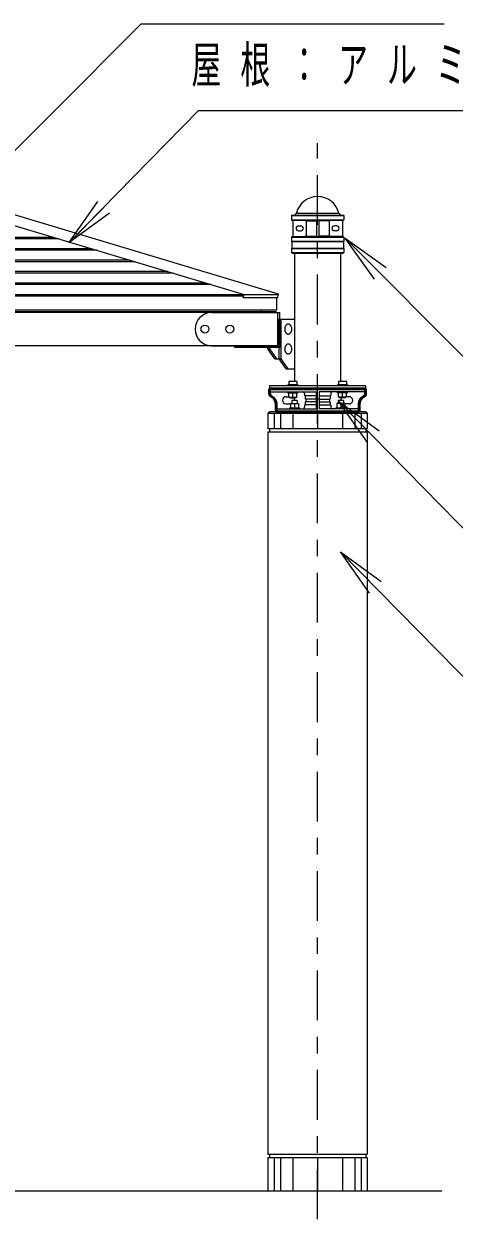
# Model space of a CAD drawing. Units: millimetres on the paper, scale 1:50. Extents: x -365 to 10, y -38 to 257.
# Drawn here: x -159.2 to -133.3, y 63.7 to 135.9 of the extents above; entities that cross this region are included whole.
import ezdxf

# ---------------------------------------------------------------- set-up
doc = ezdxf.new("R2010")
doc.units = ezdxf.units.MM
doc.linetypes.add('USER2', pattern=[6, 3, -1, 1, -1])
doc.layers.add('LY_1', color=7, linetype='Continuous', lineweight=13)
doc.styles.add('ＭＳ ゴシック', font='')
doc.styles.get('ＭＳ ゴシック').set_extended_font_data('MS Gothic')

msp = doc.modelspace()

# ---------------------------------------------------------------- linework, layer by layer
at = {"layer": 'LY_1', "linetype": 'USER2'}
msp.add_line((-141.497, 63.736), (-141.497, 128.673), dxfattribs=at)
at = {"layer": 'LY_1', "color": 131, "lineweight": 25}
for p, q in [((-173.391, 127.775), (-145.936, 119.538)), ((-171.226, 127.775), (-143.873, 119.569)), ((-145.998, 119.33), (-145.936, 119.538)), ((-143.911, 119.33), (-145.998, 119.33)), ((-143.911, 119.33), (-143.851, 119.529)), ((-173.897, 118.513), (-143.997, 118.513)), ((-143.977, 118.449), (-173.897, 118.449)), ((-144.933, 118.618), (-144.933, 118.569)), ((-144.077, 118.449), (-144.917, 118.449)), ((-144.877, 118.449), (-143.997, 118.449)), ((-143.997, 118.449), (-143.997, 118.513)), ((-143.897, 116.529), (-143.897, 118.369)), ((-143.897, 116.449), (-143.897, 118.049)), ((-143.977, 116.449), (-173.897, 116.449)), ((-144.512, 116.449), (-143.897, 116.449))]:
    msp.add_line(p, q, dxfattribs=at)
at = {"layer": 'LY_1'}
for p, q in [((-156.51, 122.649), (-154.77, 125.144)), ((-156.51, 122.649), (-154.412, 124.794)), ((-154.055, 124.444), (-156.51, 122.649)), ((-143.077, 124.311), (-143.057, 124.331)), ((-143.077, 124.311), (-143.077, 124.051)), ((-143.077, 124.311), (-139.917, 124.311)), ((-143.057, 124.331), (-139.937, 124.331)), ((-142.895, 124.331), (-142.777, 124.449)), ((-142.777, 124.449), (-140.217, 124.449)), ((-140.099, 124.331), (-140.217, 124.449)), ((-139.937, 124.331), (-139.917, 124.311)), ((-139.917, 124.311), (-139.917, 124.051)), ((-143.077, 124.051), (-139.917, 124.051)), ((-143.077, 124.051), (-143.057, 124.031)), ((-143.057, 124.031), (-142.235, 123.995)), ((-143.057, 124.031), (-139.937, 124.031)), ((-142.997, 124.026), (-142.997, 123.035)), ((-142.647, 123.681), (-142.507, 123.681)), ((-142.647, 123.381), (-142.507, 123.381)), ((-142.197, 123.993), (-141.567, 123.993)), ((-142.197, 123.955), (-142.197, 123.106)), ((-141.567, 123.991), (-141.567, 123.071)), ((-140.797, 123.993), (-141.427, 123.993)), ((-141.427, 123.991), (-141.427, 123.071)), ((-140.797, 123.955), (-140.797, 123.106)), ((-139.937, 124.031), (-140.759, 123.995)), ((-140.347, 123.681), (-140.487, 123.681)), ((-140.347, 123.381), (-140.487, 123.381)), ((-139.997, 124.026), (-139.997, 123.035)), ((-139.937, 124.031), (-139.917, 124.051)), ((-143.037, 123.031), (-143.077, 122.991)), ((-143.077, 122.991), (-139.917, 122.991)), ((-143.077, 122.991), (-143.077, 122.751)), ((-143.077, 122.751), (-139.917, 122.751)), ((-143.077, 122.751), (-143.057, 122.731)), ((-143.057, 122.731), (-139.937, 122.731)), ((-143.057, 122.731), (-143.057, 122.331)), ((-143.037, 123.031), (-142.235, 123.066)), ((-143.037, 123.031), (-139.957, 123.031)), ((-142.197, 123.067), (-141.567, 123.067)), ((-140.797, 123.067), (-141.427, 123.067)), ((-139.957, 123.031), (-140.759, 123.066)), ((-139.957, 123.031), (-139.917, 122.991)), ((-139.917, 122.751), (-139.937, 122.731)), ((-139.937, 122.731), (-139.937, 122.331)), ((-139.917, 122.991), (-139.917, 122.751)), ((-138.061, 120.456), (-139.828, 122.931)), ((-139.828, 122.931), (-137.353, 121.163)), ((-139.828, 122.931), (-137.707, 120.81)), ((-143.057, 122.331), (-143.077, 122.311)), ((-143.077, 122.311), (-139.917, 122.311)), ((-143.077, 122.311), (-143.077, 122.071)), ((-143.077, 122.071), (-139.917, 122.071)), ((-143.077, 122.071), (-143.037, 122.031)), ((-143.057, 122.331), (-139.937, 122.331)), ((-143.037, 122.031), (-139.957, 122.031)), ((-139.917, 122.071), (-139.957, 122.031)), ((-139.937, 122.331), (-139.917, 122.311)), ((-139.917, 122.311), (-139.917, 122.071)), ((-143.394, 115.049), (-142.895, 115.049)), ((-144.397, 114.029), (-144.397, 113.849)), ((-138.597, 114.029), (-144.397, 114.029)), ((-142.697, 114.093), (-143.297, 114.093)), ((-143.297, 114.093), (-143.297, 114.029)), ((-143.237, 114.293), (-143.237, 114.093)), ((-142.757, 114.293), (-143.237, 114.293)), ((-142.757, 114.293), (-142.757, 114.093)), ((-142.697, 114.093), (-142.697, 114.029)), ((-139.697, 114.093), (-140.297, 114.093)), ((-140.297, 114.093), (-140.297, 114.029)), ((-139.757, 114.293), (-140.237, 114.293)), ((-140.237, 114.293), (-140.237, 114.093)), ((-139.757, 114.293), (-139.757, 114.093)), ((-139.697, 114.093), (-139.697, 114.029)), ((-138.597, 114.029), (-138.597, 113.849)), ((-144.397, 113.669), (-141.587, 113.669)), ((-143.397, 113.369), (-143.237, 113.369)), ((-143.297, 113.605), (-143.297, 113.669)), ((-143.297, 113.605), (-142.697, 113.605)), ((-143.237, 113.345), (-143.237, 113.604)), ((-143.237, 113.345), (-142.757, 113.345)), ((-143.157, 113.293), (-143.157, 113.345)), ((-143.157, 113.293), (-142.837, 113.293)), ((-142.997, 113.345), (-142.997, 113.604)), ((-142.837, 113.293), (-142.837, 113.345)), ((-142.757, 113.345), (-142.757, 113.604)), ((-142.697, 113.605), (-142.697, 113.669)), ((-142.297, 113.569), (-142.297, 113.449)), ((-142.257, 113.429), (-142.297, 113.449)), ((-142.257, 113.429), (-142.257, 113.249)), ((-141.587, 113.429), (-142.257, 113.429)), ((-142.217, 113.229), (-142.257, 113.249)), ((-141.587, 113.669), (-141.587, 112.629)), ((-138.597, 113.669), (-141.407, 113.669)), ((-141.407, 113.669), (-141.407, 112.629)), ((-141.407, 113.429), (-140.737, 113.429)), ((-140.777, 113.229), (-140.737, 113.249)), ((-140.737, 113.429), (-140.697, 113.449)), ((-140.737, 113.429), (-140.737, 113.249)), ((-140.697, 113.569), (-140.697, 113.449)), ((-140.297, 113.605), (-140.297, 113.669)), ((-139.697, 113.605), (-140.297, 113.605)), ((-140.237, 113.345), (-140.237, 113.604)), ((-139.757, 113.345), (-140.237, 113.345)), ((-140.157, 113.293), (-140.157, 113.345)), ((-139.837, 113.293), (-140.157, 113.293)), ((-139.997, 113.345), (-139.997, 113.604)), ((-139.837, 113.293), (-139.837, 113.345)), ((-139.757, 113.345), (-139.757, 113.604)), ((-139.597, 113.369), (-139.757, 113.369)), ((-139.697, 113.605), (-139.697, 113.669)), ((-143.997, 112.629), (-141.587, 112.629)), ((-143.397, 112.929), (-143.137, 112.929)), ((-143.197, 112.693), (-143.197, 112.629)), ((-143.197, 112.693), (-142.597, 112.693)), ((-143.137, 112.953), (-143.137, 112.693)), ((-143.137, 112.953), (-142.657, 112.953)), ((-143.057, 113.149), (-143.057, 112.953)), ((-142.737, 113.149), (-143.057, 113.149)), ((-142.897, 112.953), (-142.897, 112.693)), ((-142.737, 113.149), (-142.737, 112.953)), ((-142.657, 112.953), (-142.657, 112.693)), ((-142.597, 112.693), (-142.597, 112.629)), ((-142.297, 112.849), (-142.257, 112.869)), ((-142.297, 112.849), (-142.297, 112.729)), ((-142.257, 113.049), (-142.217, 113.069)), ((-142.257, 113.049), (-142.257, 112.869)), ((-141.587, 112.869), (-142.257, 112.869)), ((-142.217, 113.229), (-142.217, 113.069)), ((-141.587, 113.229), (-142.217, 113.229)), ((-141.587, 113.069), (-142.217, 113.069)), ((-141.447, 113.229), (-141.547, 113.229)), ((-141.407, 113.229), (-140.777, 113.229)), ((-141.407, 113.069), (-140.777, 113.069)), ((-141.407, 112.869), (-140.737, 112.869)), ((-138.997, 112.629), (-141.407, 112.629)), ((-140.777, 113.229), (-140.777, 113.069)), ((-140.737, 113.049), (-140.777, 113.069)), ((-140.737, 113.049), (-140.737, 112.869)), ((-140.697, 112.849), (-140.737, 112.869)), ((-140.697, 112.849), (-140.697, 112.729)), ((-140.397, 112.693), (-139.797, 112.693)), ((-140.397, 112.693), (-140.397, 112.629)), ((-140.337, 112.953), (-140.337, 112.693)), ((-139.857, 112.953), (-140.337, 112.953)), ((-139.937, 113.149), (-140.257, 113.149)), ((-140.257, 113.149), (-140.257, 112.953)), ((-138.485, 110.601), (-140.233, 113.09)), ((-140.233, 113.09), (-137.772, 111.302)), ((-140.233, 113.09), (-138.129, 110.951)), ((-140.097, 112.953), (-140.097, 112.693)), ((-139.937, 113.149), (-139.937, 112.953)), ((-139.857, 112.953), (-139.857, 112.693)), ((-139.597, 112.929), (-139.857, 112.929)), ((-139.797, 112.693), (-139.797, 112.629)), ((-144.122, 112.35), (-144.122, 111.449)), ((-143.747, 112.35), (-143.747, 111.449)), ((-142.997, 112.35), (-142.997, 111.449)), ((-141.497, 112.35), (-141.497, 111.449)), ((-139.997, 112.35), (-139.997, 111.449)), ((-139.247, 112.35), (-139.247, 111.449)), ((-138.872, 112.35), (-138.872, 111.449)), ((-138.369, 101.512), (-140.116, 104.001)), ((-140.116, 104.001), (-137.656, 102.213)), ((-140.116, 104.001), (-138.012, 101.862)), ((-144.122, 67.449), (-144.122, 65.449)), ((-143.747, 67.449), (-143.747, 65.449)), ((-142.997, 67.449), (-142.997, 65.449)), ((-141.497, 67.449), (-141.497, 65.449)), ((-139.997, 67.449), (-139.997, 65.449)), ((-139.247, 67.449), (-139.247, 65.449)), ((-138.872, 67.449), (-138.872, 65.449))]:
    msp.add_line(p, q, dxfattribs=at)
at = {"layer": 'LY_1', "color": 12}
for p, q in [((-157.43, 122.987), (-173.897, 122.987)), ((-157.115, 122.892), (-173.897, 122.892)), ((-155.131, 122.297), (-173.897, 122.297)), ((-154.817, 122.203), (-173.897, 122.203)), ((-152.832, 121.607), (-173.897, 121.607)), ((-152.518, 121.513), (-173.897, 121.513)), ((-150.533, 120.918), (-173.897, 120.918)), ((-150.219, 120.823), (-173.897, 120.823)), ((-148.235, 120.228), (-173.897, 120.228)), ((-147.92, 120.134), (-173.897, 120.134))]:
    msp.add_line(p, q, dxfattribs=at)
at = {"layer": 'LY_1', "lineweight": 25}
for p, q in [((-142.895, 122.031), (-142.895, 114.293)), ((-140.099, 114.293), (-140.099, 122.031)), ((-143.957, 118.618), (-143.957, 119.33)), ((-173.897, 118.618), (-143.957, 118.618)), ((-143.819, 115.649), (-143.819, 118.049)), ((-143.692, 115.649), (-143.692, 118.049)), ((-144.512, 116.249), (-144.512, 116.449)), ((-144.512, 116.249), (-144.384, 116.249)), ((-144.087, 115.649), (-144.512, 116.249)), ((-144.384, 116.249), (-144.384, 116.449)), ((-143.96, 115.649), (-144.384, 116.249)), ((-144.087, 115.649), (-143.692, 115.649)), ((-143.394, 115.049), (-143.819, 115.649)), ((-143.267, 115.049), (-143.692, 115.649)), ((-343.39, 65.449), (-134.004, 65.449))]:
    msp.add_line(p, q, dxfattribs=at)
at = {"layer": 'LY_1', "color": 4, "lineweight": 25}
for p, q in [((-173.897, 119.538), (-143.897, 119.538)), ((-144.412, 112.449), (-144.497, 112.349)), ((-138.497, 112.35), (-144.497, 112.35)), ((-144.497, 112.348), (-144.497, 111.449)), ((-138.583, 112.449), (-144.411, 112.449)), ((-138.582, 112.45), (-138.496, 112.35)), ((-138.497, 112.348), (-138.497, 111.449)), ((-144.497, 111.449), (-138.497, 111.449)), ((-144.497, 111.249), (-138.497, 111.249)), ((-144.497, 111.249), (-144.497, 67.649)), ((-144.411, 111.449), (-144.411, 111.249)), ((-138.582, 111.449), (-138.582, 111.249)), ((-138.497, 111.249), (-138.497, 67.649)), ((-144.497, 67.649), (-138.497, 67.649)), ((-144.497, 67.449), (-138.497, 67.449)), ((-144.497, 67.449), (-144.497, 65.449)), ((-144.411, 67.649), (-144.411, 67.449)), ((-138.582, 67.649), (-138.582, 67.449)), ((-138.497, 67.449), (-138.497, 65.449))]:
    msp.add_line(p, q, dxfattribs=at)
at = {"layer": 'LY_1', "color": 4}
msp.add_line((-145.964, 119.444), (-173.897, 119.444), dxfattribs=at)
at = {"layer": 'LY_1', "color": 40, "lineweight": 25}
for p, q in [((-147.897, 118.449), (-143.777, 118.449)), ((-143.777, 116.329), (-143.777, 118.449)), ((-147.897, 116.449), (-143.777, 116.449)), ((-146.497, 116.329), (-146.497, 116.449)), ((-143.777, 116.329), (-146.497, 116.329))]:
    msp.add_line(p, q, dxfattribs=at)
at = {"layer": 'LY_1', "color": 2, "lineweight": 25}
msp.add_line((-143.897, 118.049), (-142.895, 118.049), dxfattribs=at)
at = {"layer": 'LY_1', "color": 140, "lineweight": 50}
for p, q in [((-144.397, 113.849), (-138.597, 113.849)), ((-144.397, 113.849), (-144.397, 113.565)), ((-138.597, 113.849), (-138.597, 113.565)), ((-143.997, 112.909), (-143.997, 112.449)), ((-138.997, 112.909), (-138.997, 112.449)), ((-143.997, 112.449), (-138.997, 112.449))]:
    msp.add_line(p, q, dxfattribs=at)
at = {"layer": 'LY_1'}
for points in [[(-162.923, 125.088), (-152.143, 135.868), (-133.858, 135.868)], [(-156.51, 122.649), (-148.694, 130.641), (-121.694, 130.641)], [(-139.828, 122.931), (-132.058, 115.161), (-105.058, 115.161)], [(-140.233, 113.09), (-132.018, 104.737), (-105.018, 104.737)], [(-140.116, 104.001), (-131.901, 95.649), (-104.901, 95.649)]]:
    msp.add_lwpolyline(points, dxfattribs=at)
at = {"layer": 'LY_1', "lineweight": 25}
for points in [[(-143.267, 117.749), (-143.286, 117.747), (-143.304, 117.744), (-143.322, 117.738), (-143.34, 117.73), (-143.357, 117.72), (-143.373, 117.708), (-143.389, 117.694), (-143.404, 117.678), (-143.417, 117.661), (-143.43, 117.641), (-143.441, 117.621), (-143.451, 117.599), (-143.46, 117.575), (-143.467, 117.551), (-143.472, 117.526), (-143.476, 117.501), (-143.479, 117.475), (-143.479, 117.449), (-143.479, 117.422), (-143.476, 117.396), (-143.472, 117.371), (-143.467, 117.346), (-143.46, 117.322), (-143.451, 117.299), (-143.441, 117.276), (-143.43, 117.256), (-143.417, 117.236), (-143.404, 117.219), (-143.389, 117.203), (-143.373, 117.189), (-143.357, 117.177), (-143.34, 117.167), (-143.322, 117.159), (-143.304, 117.153), (-143.286, 117.15), (-143.267, 117.149), (-143.249, 117.15), (-143.23, 117.153), (-143.212, 117.159), (-143.195, 117.167), (-143.178, 117.177), (-143.161, 117.189), (-143.146, 117.203), (-143.131, 117.219), (-143.117, 117.236), (-143.105, 117.256), (-143.093, 117.276), (-143.084, 117.299), (-143.075, 117.322), (-143.068, 117.346), (-143.062, 117.371), (-143.058, 117.396), (-143.056, 117.422), (-143.055, 117.449), (-143.056, 117.475), (-143.058, 117.501), (-143.062, 117.526), (-143.068, 117.551), (-143.075, 117.575), (-143.084, 117.599), (-143.093, 117.621), (-143.105, 117.641), (-143.117, 117.661), (-143.131, 117.678), (-143.146, 117.694), (-143.161, 117.708), (-143.178, 117.72), (-143.195, 117.73), (-143.212, 117.738), (-143.23, 117.744), (-143.249, 117.747)], [(-143.267, 116.549), (-143.286, 116.547), (-143.304, 116.544), (-143.322, 116.538), (-143.34, 116.53), (-143.357, 116.52), (-143.373, 116.508), (-143.389, 116.494), (-143.404, 116.478), (-143.417, 116.461), (-143.43, 116.441), (-143.441, 116.421), (-143.451, 116.399), (-143.46, 116.375), (-143.467, 116.351), (-143.472, 116.326), (-143.476, 116.301), (-143.479, 116.275), (-143.479, 116.249), (-143.479, 116.222), (-143.476, 116.196), (-143.472, 116.171), (-143.467, 116.146), (-143.46, 116.122), (-143.451, 116.099), (-143.441, 116.076), (-143.43, 116.056), (-143.417, 116.036), (-143.404, 116.019), (-143.389, 116.003), (-143.373, 115.989), (-143.357, 115.977), (-143.34, 115.967), (-143.322, 115.959), (-143.304, 115.953), (-143.286, 115.95), (-143.267, 115.949), (-143.249, 115.95), (-143.23, 115.953), (-143.212, 115.959), (-143.195, 115.967), (-143.178, 115.977), (-143.161, 115.989), (-143.146, 116.003), (-143.131, 116.019), (-143.117, 116.036), (-143.105, 116.056), (-143.093, 116.076), (-143.084, 116.099), (-143.075, 116.122), (-143.068, 116.146), (-143.062, 116.171), (-143.058, 116.196), (-143.056, 116.222), (-143.055, 116.249), (-143.056, 116.275), (-143.058, 116.301), (-143.062, 116.326), (-143.068, 116.351), (-143.075, 116.375), (-143.084, 116.399), (-143.093, 116.421), (-143.105, 116.441), (-143.117, 116.461), (-143.131, 116.478), (-143.146, 116.494), (-143.161, 116.508), (-143.178, 116.52), (-143.195, 116.53), (-143.212, 116.538), (-143.23, 116.544), (-143.249, 116.547)]]:
    msp.add_lwpolyline(points, close=True, dxfattribs=at)
at = {"layer": 'LY_1', "color": 40, "lineweight": 25}
for centre in [(-148.297, 117.449), (-146.797, 117.449)]:
    msp.add_circle(centre, 0.24, dxfattribs=at)
at = {"layer": 'LY_1'}
for centre, radius, start, end in [((-141.497, 124.129), 1.319, 14.00253, 165.99746), ((-142.647, 123.531), 0.15, 90, 270), ((-142.507, 123.531), 0.15, 270, 90), ((-142.237, 123.955), 0.04, 0, 87.5), ((-141.607, 123.991), 0.04, 0, 90), ((-141.387, 123.991), 0.04, 90, 180), ((-140.757, 123.955), 0.04, 92.5, 180), ((-140.487, 123.531), 0.15, 90, 270), ((-140.347, 123.531), 0.15, 270, 90), ((-142.237, 123.106), 0.04, 272.5, 0), ((-141.607, 123.071), 0.04, 270, 0), ((-141.387, 123.071), 0.04, 180, 270), ((-140.757, 123.106), 0.04, 180, 267.5), ((-143.397, 113.149), 0.22, 90.00001, 267.3386), ((-143.097, 113.149), 0.22, 0.00016, 40.88696), ((-142.397, 113.569), 0.1, 0, 90), ((-140.597, 113.569), 0.1, 89.99999, 180), ((-139.897, 113.149), 0.22, 139.11303, 179.99984), ((-139.597, 113.149), 0.22, 270, 90), ((-142.397, 112.729), 0.1, 270, 0), ((-140.597, 112.729), 0.1, 179.99999, 270)]:
    msp.add_arc(centre, radius, start, end, dxfattribs=at)
at = {"layer": 'LY_1', "color": 131, "lineweight": 25}
for centre, radius, start, end in [((-143.882, 119.538), 0.032, 343.30076, 73.30076), ((-144.877, 118.569), 0.056, 180, 270), ((-143.977, 118.369), 0.08, 0, 90), ((-143.977, 116.529), 0.08, 270, 0)]:
    msp.add_arc(centre, radius, start, end, dxfattribs=at)
at = {"layer": 'LY_1', "color": 40, "lineweight": 25}
msp.add_arc((-147.897, 117.449), 1, 90, 270, dxfattribs=at)
at = {"layer": 'LY_1', "color": 140, "lineweight": 50}
for centre, radius, start, end in [((-144.197, 113.565), 0.2, 180, 242.74229), ((-144.535, 112.909), 0.538, 0, 62.74229), ((-138.459, 112.909), 0.538, 117.25771, 179.99999), ((-138.797, 113.565), 0.2, 297.25771, 0)]:
    msp.add_arc(centre, radius, start, end, dxfattribs=at)

# ---------------------------------------------------------------- texts
at = {"layer": 'LY_1', "insert": (-149.111, 133.291), "char_height": 2.199, "attachment_point": 4, "style": 'ＭＳ ゴシック'}
msp.add_mtext('\\T1.64;\\W0.6;屋根：アルミ押出材', dxfattribs=at)

doc.saveas('drawing.dxf')
